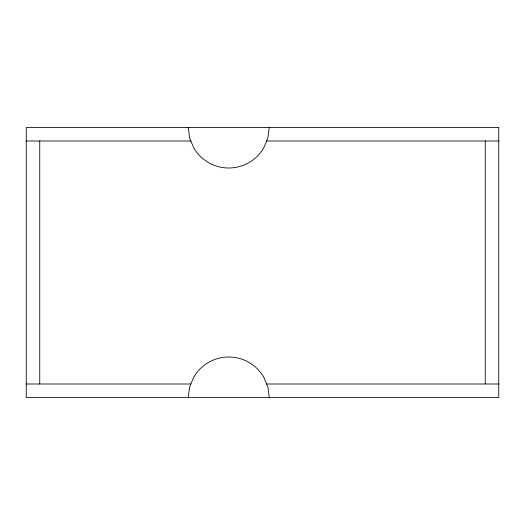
<?xml version="1.0" encoding="UTF-8"?>
<svg xmlns="http://www.w3.org/2000/svg" width="525" height="525" viewBox="0 0 525 525"><rect width="100%" height="100%" fill="white"/><g stroke="black" fill="none" stroke-linecap="round" stroke-linejoin="round"><path stroke-width="0.79" d="M188.252 397.497L189.63 387.017L193.679 377.252A40.497 40.497 0 0 1 263.826 377.252L267.868 387.017L269.253 397.497M269.253 127.503L267.868 137.983L263.826 147.748A40.497 40.497 0 0 1 193.679 147.748L189.63 137.983L188.252 127.503M26.25 141.002L190.877 141.002M266.621 141.002L498.75 141.002M26.25 383.998L190.877 383.998M266.621 383.998L498.75 383.998M485.251 141.002L485.251 383.998M39.749 141.002L39.749 383.998M498.75 127.503L26.25 127.503L26.25 397.497L498.75 397.497L498.75 127.503"/></g></svg>
